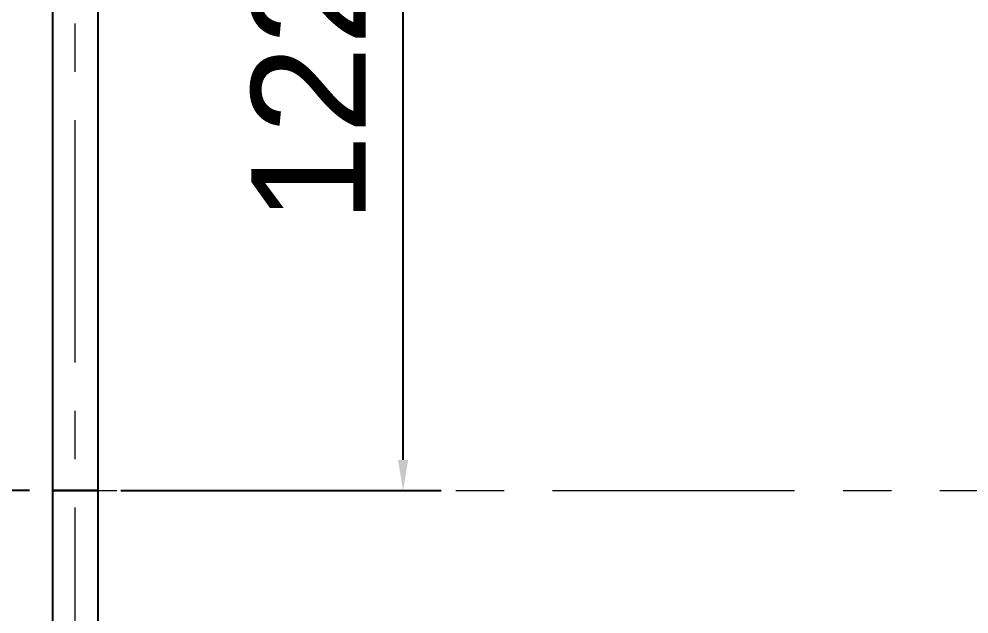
# Model space of a CAD drawing. Header units: centimetres. Extents: x -136 to 1955, y -1012 to 1233.
# Drawn here: x 504.6 to 629.2, y 490.8 to 568.8 of the extents above; entities that cross this region are included whole.
import ezdxf

# ---------------------------------------------------------------- set-up
doc = ezdxf.new("R2010")
doc.units = ezdxf.units.CM
doc.linetypes.add('CENTER', pattern=[50.8, 31.75, -6.35, 6.35, -6.35])
doc.layers.add('AKS', color=4, linetype='CENTER', lineweight=13)
doc.layers.add('IC_DUVAR_60', color=30, linetype='Continuous')
doc.layers.add('OZEL_PANEL_OLCU_CM', color=3, linetype='Continuous')
doc.styles.get("Standard").update_dxf_attribs({"font": 'Arial.ttf'})
doc.dimstyles.new('ISO-25', dxfattribs={"dimtxt": 2.5, "dimasz": 2.5, "dimexe": 1.25, "dimexo": 0.625, "dimtad": 1, "dimtxsty": 'Standard', "dimcen": 2.5, "dimadec": 0, "dimazin": 0, "dimtfac": 1, "dimtmove": 0, "dimatfit": 3, "dimfxl": 1, "dimarcsym": 0})

# ---------------------------------------------------------------- blocks, each defined once
blk = doc.blocks.new('KROKI_KAPILI_1225_60_SAG')
blk.add_lwpolyline([(0, 102.25), (6, 102.25), (6, 122.5), (0, 122.5)], close=True)
blk = doc.blocks.new('IC_V_1225_60')
blk.add_lwpolyline([(0, 0), (6, 0), (6, 122.5), (0, 122.5)], close=True)
blk = doc.blocks.new('*D106')
at = {"layer": 'Defpoints', "color": 0, "transparency": 16777216}
for p in [(464, 507), (509, 507), (509, 384.5)]:
    blk.add_point(p, dxfattribs=at)
at = {"layer": 'OZEL_PANEL_OLCU_CM', "color": 0, "lineweight": -2, "transparency": 16777216}
for p, q in [((506, 507), (459, 507)), ((464, 388.5), (464, 503)), ((506, 384.5), (459, 384.5))]:
    blk.add_line(p, q, dxfattribs=at)
at = {"layer": 'OZEL_PANEL_OLCU_CM', "color": 0, "transparency": 16777216}
for points in [[(463.33, 503), (464.67, 503), (464, 507)], [(463.33, 388.5), (464.67, 388.5), (464, 384.5)]]:
    blk.add_solid(points, dxfattribs=at)
at = {"layer": 'OZEL_PANEL_OLCU_CM', "color": 0, "transparency": 16777216, "insert": (452.99, 445.75), "char_height": 15, "attachment_point": 5, "rotation": 90}
blk.add_mtext('122,5', dxfattribs=at)
blk = doc.blocks.new('*D107')
at = {"layer": 'Defpoints', "color": 0, "transparency": 16777216}
for p in [(515, 629.5), (555, 629.5), (515, 507)]:
    blk.add_point(p, dxfattribs=at)
at = {"layer": 'OZEL_PANEL_OLCU_CM', "color": 0, "lineweight": -2, "transparency": 16777216}
for p, q in [((518, 629.5), (560, 629.5)), ((555, 511), (555, 625.5)), ((518, 507), (560, 507))]:
    blk.add_line(p, q, dxfattribs=at)
at = {"layer": 'OZEL_PANEL_OLCU_CM', "color": 0, "transparency": 16777216}
for points in [[(554.33, 625.5), (555.67, 625.5), (555, 629.5)], [(554.33, 511), (555.67, 511), (555, 507)]]:
    blk.add_solid(points, dxfattribs=at)
at = {"layer": 'OZEL_PANEL_OLCU_CM', "color": 0, "transparency": 16777216, "insert": (543.99, 568.25), "char_height": 15, "attachment_point": 5, "rotation": 90}
blk.add_mtext('122,5', dxfattribs=at)

msp = doc.modelspace()

# ---------------------------------------------------------------- linework, layer by layer
at = {"layer": 'AKS'}
for p, q in [((512, -35), (512, 1055)), ((-35, 507), (808, 507))]:
    msp.add_line(p, q, dxfattribs=at)

# ---------------------------------------------------------------- block references
at = {"layer": 'IC_DUVAR_60'}
for name, p in [('IC_V_1225_60', (509, 507)), ('KROKI_KAPILI_1225_60_SAG', (509, 384.5))]:
    msp.add_blockref(name, p, dxfattribs=at)

# ---------------------------------------------------------------- dimensions: what is measured, and where the dimension line sits
at = {"layer": 'OZEL_PANEL_OLCU_CM'}
for base, p1, p2, picture, middle in [((555, 629.5), (515, 507), (515, 629.5), '*D107', (543.986, 568.25)), ((464, 507), (509, 384.5), (509, 507), '*D106', (452.986, 445.75))]:
    dim = msp.add_linear_dim(base=base, p1=p1, p2=p2, angle=90, dimstyle='ISO-25', override={"dimtxt": 15, "dimasz": 4, "dimexe": 5, "dimexo": 3, "dimgap": 2, "dimdec": 1, "dimtix": 1, "dimatfit": 1}, dxfattribs=at)
    dim.commit()
    dim.dimension.update_dxf_attribs({"geometry": picture, "text_midpoint": middle})

doc.saveas('drawing.dxf')
